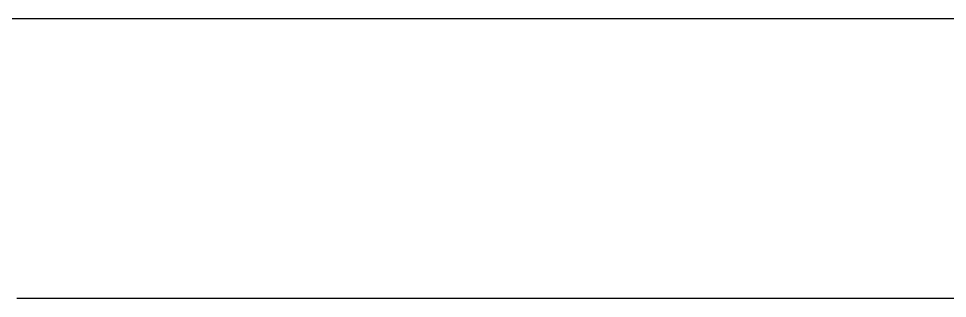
# Model space of a CAD drawing. Extents: x 1 to 47.7, y 0.2 to 35.
# Drawn here: x 5.853 to 8.232, y 15.284 to 16 of the extents above; entities that cross this region are included whole.
import ezdxf

# ---------------------------------------------------------------- set-up
doc = ezdxf.new("R2010")
doc.units = 0
doc.header["$MEASUREMENT"] = 0
doc.layers.add('3_1__HORIZONTAL_RACK_MOUNT', color=7, linetype='CONTINUOUS')
doc.layers.add('3_2__HORIZONTAL_PANEL_MOUN', color=7, linetype='CONTINUOUS')

msp = doc.modelspace()

# ---------------------------------------------------------------- linework, layer by layer
at = {"layer": '3_1__HORIZONTAL_RACK_MOUNT'}
msp.add_lwpolyline([(8.3569, 15.2836), (8.1728, 15.2836), (7.9907, 15.2836), (7.8106, 15.2836), (7.7214, 15.2836), (7.6327, 15.2836), (7.5446, 15.2836), (7.4571, 15.2836), (7.3702, 15.2836), (7.2839, 15.2836), (7.1982, 15.2836), (7.1132, 15.2836), (7.0288, 15.2836), (6.945, 15.2836), (6.8619, 15.2836), (6.7795, 15.2836), (6.6978, 15.2836), (6.6168, 15.2836), (6.5365, 15.2836), (6.457, 15.2836), (6.3781, 15.2836), (6.3001, 15.2836), (6.2228, 15.2836), (6.1463, 15.2836), (6.0706, 15.2836), (5.9957, 15.2836), (5.9216, 15.2836), (5.8483, 15.2836)], dxfattribs=at)
at = {"layer": '3_2__HORIZONTAL_PANEL_MOUN'}
msp.add_lwpolyline([(5.8362, 16), (5.9266, 16), (6.0178, 16), (6.1098, 16), (6.2026, 16), (6.2961, 16), (6.3904, 16), (6.4855, 16), (6.5812, 16), (6.6777, 16), (6.7749, 16), (6.8727, 16), (6.9712, 16), (7.0704, 16), (7.1702, 16), (7.2707, 16), (7.3717, 16), (7.4734, 16), (7.5756, 16), (7.6785, 16), (7.7818, 16), (7.8858, 16), (7.9902, 16), (8.0952, 16), (8.2006, 16), (8.3066, 16)], dxfattribs=at)

doc.saveas('drawing.dxf')
